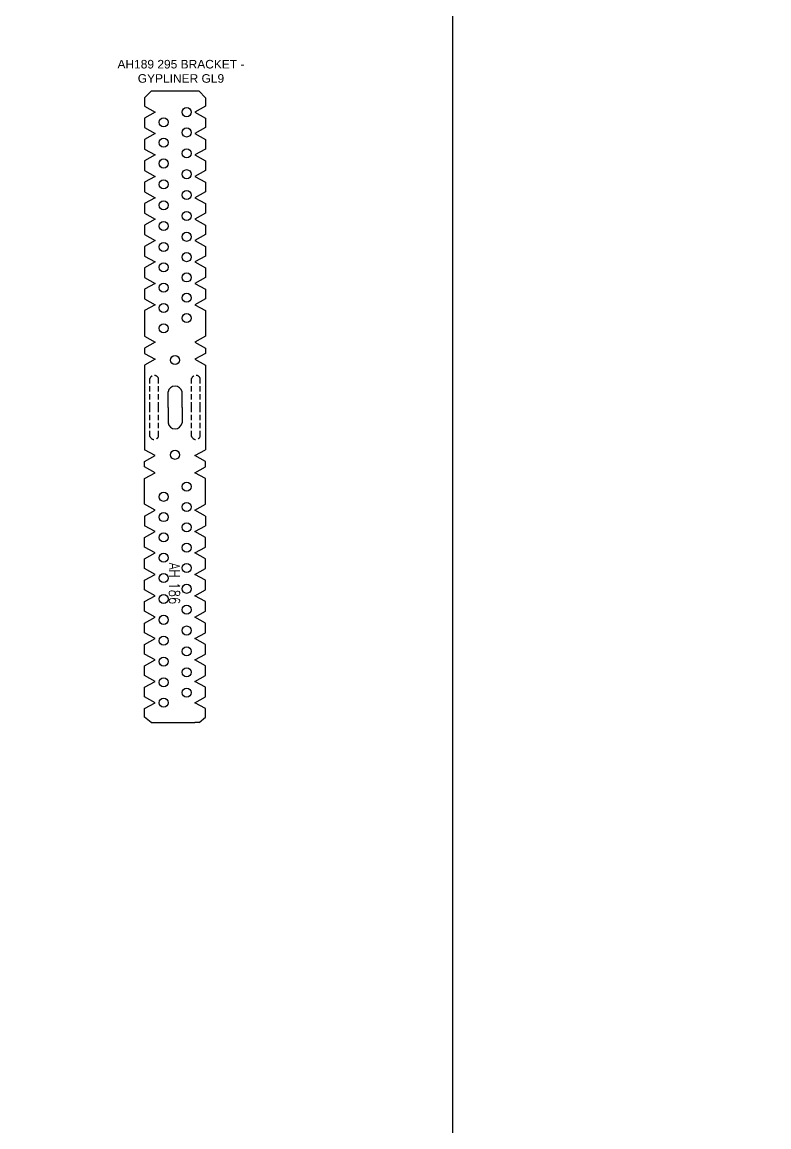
# Model space of a CAD drawing. Header units: millimetres. Extents: x 0 to 23312, y -3206 to 11448.
# Drawn here: x 6831 to 7180, y -2690 to -2174 of the extents above; entities that cross this region are included whole.
import ezdxf

# ---------------------------------------------------------------- set-up
doc = ezdxf.new("R2010")
doc.units = ezdxf.units.MM
doc.header["$LTSCALE"] = 10
doc.linetypes.add('HIDDEN', pattern=[0.375, 0.25, -0.125])
for name, color, linetype in [('09 - Ironmongery', 251, 'Continuous'), ('40 - Detail Outline', 142, 'Continuous'), ('41 - Detail', 7, 'Continuous')]:
    doc.layers.add(name, color=color, linetype=linetype)
doc.styles.add('1-2', font='romans.shx', dxfattribs={"width": 0.8, "height": 4})

msp = doc.modelspace()

# ---------------------------------------------------------------- linework, layer by layer
at = {"layer": '40 - Detail Outline', "color": 3, "ltscale": 2}
for points in [[(7032.382, -1990.844), (6286.594, -1990.844), (6286.594, -3124.926), (7032.382, -3124.926)], [(7032.382, -1990.844), (7986.533, -1990.844), (7986.533, -3124.926), (7032.382, -3124.926)]]:
    msp.add_lwpolyline(points, close=True, dxfattribs=at)
at = {"layer": '41 - Detail', "color": 251}
for p, q in [((6891.347, -2206.086), (6888.347, -2209.086)), ((6888.347, -2209.086), (6888.347, -2213.086)), ((6913.847, -2206.086), (6891.347, -2206.086)), ((6913.847, -2206.086), (6916.847, -2209.086)), ((6916.847, -2209.086), (6916.847, -2213.086)), ((6888.347, -2213.086), (6893.347, -2215.836)), ((6916.847, -2213.086), (6911.847, -2215.836)), ((6893.347, -2215.836), (6888.347, -2218.586)), ((6888.347, -2218.586), (6888.347, -2223.086)), ((6911.847, -2215.836), (6916.847, -2218.586)), ((6916.847, -2218.586), (6916.847, -2223.086)), ((6888.347, -2223.086), (6893.347, -2225.836)), ((6916.847, -2223.086), (6911.847, -2225.836)), ((6893.347, -2225.836), (6888.347, -2228.586)), ((6888.347, -2228.586), (6888.347, -2233.086)), ((6911.847, -2225.836), (6916.847, -2228.586)), ((6916.847, -2228.586), (6916.847, -2233.086)), ((6888.347, -2233.086), (6893.347, -2235.836)), ((6916.847, -2233.086), (6911.847, -2235.836)), ((6893.347, -2235.836), (6888.347, -2238.586)), ((6888.347, -2238.586), (6888.347, -2243.086)), ((6911.847, -2235.836), (6916.847, -2238.586)), ((6916.847, -2238.586), (6916.847, -2243.086)), ((6888.347, -2243.086), (6893.347, -2245.836)), ((6893.347, -2245.836), (6888.347, -2248.586)), ((6916.847, -2243.086), (6911.847, -2245.836)), ((6911.847, -2245.836), (6916.847, -2248.586)), ((6888.347, -2248.586), (6888.347, -2253.086)), ((6916.847, -2248.586), (6916.847, -2253.086)), ((6888.347, -2253.086), (6893.347, -2255.836)), ((6893.347, -2255.836), (6888.347, -2258.586)), ((6916.847, -2253.086), (6911.847, -2255.836)), ((6911.847, -2255.836), (6916.847, -2258.586)), ((6888.347, -2258.586), (6888.347, -2263.086)), ((6916.847, -2258.586), (6916.847, -2263.086)), ((6888.347, -2263.086), (6893.347, -2265.836)), ((6893.347, -2265.836), (6888.347, -2268.586)), ((6916.847, -2263.086), (6911.847, -2265.836)), ((6911.847, -2265.836), (6916.847, -2268.586)), ((6888.347, -2268.586), (6888.347, -2273.086)), ((6916.847, -2268.586), (6916.847, -2273.086)), ((6888.347, -2273.086), (6893.347, -2275.836)), ((6893.347, -2275.836), (6888.347, -2278.586)), ((6916.847, -2273.086), (6911.847, -2275.836)), ((6911.847, -2275.836), (6916.847, -2278.586)), ((6888.347, -2278.586), (6888.347, -2283.086)), ((6916.847, -2278.586), (6916.847, -2283.086)), ((6888.347, -2283.086), (6893.347, -2285.836)), ((6893.347, -2285.836), (6888.347, -2288.586)), ((6916.847, -2283.086), (6911.847, -2285.836)), ((6911.847, -2285.836), (6916.847, -2288.586)), ((6888.347, -2288.586), (6888.347, -2293.086)), ((6916.847, -2288.586), (6916.847, -2293.086)), ((6888.347, -2293.086), (6893.347, -2295.836)), ((6893.347, -2295.836), (6888.347, -2298.586)), ((6916.847, -2293.086), (6911.847, -2295.836)), ((6911.847, -2295.836), (6916.847, -2298.586)), ((6888.347, -2298.586), (6888.347, -2303.086)), ((6916.847, -2298.586), (6916.847, -2303.086)), ((6888.347, -2303.086), (6893.347, -2305.836)), ((6893.347, -2305.836), (6888.347, -2308.586)), ((6916.847, -2303.086), (6911.847, -2305.836)), ((6911.847, -2305.836), (6916.847, -2308.586)), ((6888.347, -2308.586), (6888.347, -2320.586)), ((6916.847, -2308.586), (6916.847, -2320.586)), ((6888.347, -2320.586), (6893.347, -2323.336)), ((6916.847, -2320.586), (6911.847, -2323.336)), ((6893.347, -2323.336), (6888.347, -2326.086)), ((6888.347, -2326.086), (6888.347, -2328.586)), ((6911.847, -2323.336), (6916.847, -2326.086)), ((6916.847, -2326.086), (6916.847, -2328.586)), ((6888.347, -2328.586), (6893.347, -2331.336)), ((6893.347, -2331.336), (6888.347, -2334.086)), ((6916.847, -2328.586), (6911.847, -2331.336)), ((6911.847, -2331.336), (6916.847, -2334.086)), ((6888.347, -2334.086), (6888.347, -2373.586)), ((6916.847, -2334.086), (6916.847, -2373.586)), ((6899.347, -2353.836), (6899.347, -2346.586)), ((6905.847, -2353.836), (6905.847, -2346.586)), ((6899.347, -2353.836), (6899.347, -2361.086)), ((6905.847, -2353.836), (6905.847, -2361.086)), ((6893.347, -2376.336), (6888.347, -2373.586)), ((6911.847, -2376.336), (6916.847, -2373.586)), ((6888.347, -2379.086), (6893.347, -2376.336)), ((6888.347, -2381.586), (6888.347, -2379.086)), ((6916.847, -2379.086), (6911.847, -2376.336)), ((6916.847, -2381.586), (6916.847, -2379.086)), ((6893.347, -2384.336), (6888.347, -2381.586)), ((6888.347, -2387.086), (6893.347, -2384.336)), ((6911.847, -2384.336), (6916.847, -2381.586)), ((6916.847, -2387.086), (6911.847, -2384.336)), ((6888.347, -2399.086), (6888.347, -2387.086)), ((6916.847, -2399.086), (6916.847, -2387.086)), ((6893.347, -2401.836), (6888.347, -2399.086)), ((6911.847, -2401.836), (6916.847, -2399.086)), ((6888.347, -2404.586), (6893.347, -2401.836)), ((6888.347, -2404.586), (6888.347, -2409.086)), ((6916.847, -2404.586), (6911.847, -2401.836)), ((6916.847, -2404.586), (6916.847, -2409.086)), ((6893.347, -2411.836), (6888.347, -2409.086)), ((6911.847, -2411.836), (6916.847, -2409.086)), ((6888.347, -2414.586), (6893.347, -2411.836)), ((6888.347, -2419.086), (6888.347, -2414.586)), ((6916.847, -2414.586), (6911.847, -2411.836)), ((6916.847, -2419.086), (6916.847, -2414.586)), ((6893.347, -2421.836), (6888.347, -2419.086)), ((6911.847, -2421.836), (6916.847, -2419.086)), ((6888.347, -2424.586), (6893.347, -2421.836)), ((6888.347, -2429.086), (6888.347, -2424.586)), ((6916.847, -2424.586), (6911.847, -2421.836)), ((6916.847, -2429.086), (6916.847, -2424.586)), ((6893.347, -2431.836), (6888.347, -2429.086)), ((6911.847, -2431.836), (6916.847, -2429.086)), ((6888.347, -2434.586), (6893.347, -2431.836)), ((6888.347, -2439.086), (6888.347, -2434.586)), ((6916.847, -2434.586), (6911.847, -2431.836)), ((6916.847, -2439.086), (6916.847, -2434.586)), ((6893.347, -2441.836), (6888.347, -2439.086)), ((6888.347, -2444.586), (6893.347, -2441.836)), ((6911.847, -2441.836), (6916.847, -2439.086)), ((6916.847, -2444.586), (6911.847, -2441.836)), ((6888.347, -2449.086), (6888.347, -2444.586)), ((6916.847, -2449.086), (6916.847, -2444.586)), ((6893.347, -2451.836), (6888.347, -2449.086)), ((6888.347, -2454.586), (6893.347, -2451.836)), ((6911.847, -2451.836), (6916.847, -2449.086)), ((6916.847, -2454.586), (6911.847, -2451.836)), ((6888.347, -2459.086), (6888.347, -2454.586)), ((6916.847, -2459.086), (6916.847, -2454.586)), ((6893.347, -2461.836), (6888.347, -2459.086)), ((6888.347, -2464.586), (6893.347, -2461.836)), ((6911.847, -2461.836), (6916.847, -2459.086)), ((6916.847, -2464.586), (6911.847, -2461.836)), ((6888.347, -2469.086), (6888.347, -2464.586)), ((6916.847, -2469.086), (6916.847, -2464.586)), ((6893.347, -2471.836), (6888.347, -2469.086)), ((6888.347, -2474.586), (6893.347, -2471.836)), ((6911.847, -2471.836), (6916.847, -2469.086)), ((6916.847, -2474.586), (6911.847, -2471.836)), ((6888.347, -2479.086), (6888.347, -2474.586)), ((6916.847, -2479.086), (6916.847, -2474.586)), ((6893.347, -2481.836), (6888.347, -2479.086)), ((6888.347, -2484.586), (6893.347, -2481.836)), ((6911.847, -2481.836), (6916.847, -2479.086)), ((6916.847, -2484.586), (6911.847, -2481.836)), ((6888.347, -2489.086), (6888.347, -2484.586)), ((6916.847, -2489.086), (6916.847, -2484.586)), ((6893.347, -2491.836), (6888.347, -2489.086)), ((6888.347, -2494.586), (6893.347, -2491.836)), ((6911.847, -2491.836), (6916.847, -2489.086)), ((6916.847, -2494.586), (6911.847, -2491.836)), ((6888.347, -2498.586), (6888.347, -2494.586)), ((6891.347, -2501.086), (6888.347, -2498.586)), ((6913.847, -2501.086), (6916.847, -2498.586)), ((6916.847, -2498.586), (6916.847, -2494.586)), ((6891.347, -2501.086), (6911.847, -2501.086)), ((6913.847, -2501.086), (6911.847, -2501.086))]:
    msp.add_line(p, q, dxfattribs=at)
at = {"layer": '41 - Detail', "color": 251, "linetype": 'HIDDEN'}
for p, q in [((6890.847, -2353.836), (6890.847, -2340.336)), ((6894.847, -2353.836), (6894.847, -2340.336)), ((6910.347, -2353.836), (6910.347, -2340.336)), ((6914.347, -2353.836), (6914.347, -2340.336)), ((6890.847, -2367.336), (6890.847, -2353.836)), ((6894.847, -2367.336), (6894.847, -2353.836)), ((6910.347, -2367.336), (6910.347, -2353.836)), ((6914.347, -2367.336), (6914.347, -2353.836))]:
    msp.add_line(p, q, dxfattribs=at)
at = {"layer": '41 - Detail', "color": 251}
for centre in [(6907.972, -2215.836), (6897.222, -2220.586), (6907.972, -2225.336), (6897.222, -2230.086), (6907.972, -2235.086), (6897.222, -2239.836), (6907.972, -2244.836), (6897.222, -2249.586), (6907.972, -2254.586), (6897.222, -2259.336), (6907.972, -2264.336), (6907.972, -2264.336), (6897.222, -2269.086), (6897.222, -2269.086), (6897.222, -2278.836), (6907.972, -2274.086), (6907.972, -2283.586), (6897.222, -2288.336), (6907.972, -2293.086), (6897.222, -2297.836), (6907.972, -2302.586), (6897.222, -2307.336), (6907.972, -2312.086), (6897.222, -2316.836), (6902.597, -2331.711), (6902.597, -2375.961), (6907.972, -2390.836), (6897.222, -2395.586), (6907.972, -2400.336), (6897.222, -2405.086), (6907.972, -2409.836), (6897.222, -2414.586), (6907.972, -2419.336), (6897.222, -2424.086), (6897.222, -2433.586), (6907.972, -2428.836), (6907.972, -2438.586), (6907.972, -2438.586), (6897.222, -2443.336), (6897.222, -2443.336), (6907.972, -2448.336), (6897.222, -2453.086), (6907.972, -2458.086), (6897.222, -2462.836), (6907.972, -2467.836), (6897.222, -2472.586), (6907.972, -2477.586), (6897.222, -2482.336), (6907.972, -2487.086), (6897.222, -2491.836)]:
    msp.add_circle(centre, 2.125, dxfattribs=at)
at = {"layer": '41 - Detail', "color": 251, "linetype": 'HIDDEN'}
for centre, start, end in [((6892.847, -2340.92), 16.2602, 163.7398), ((6912.347, -2340.92), 16.2602, 163.7398), ((6892.847, -2366.753), 196.2602, 343.7398), ((6912.347, -2366.753), 196.2602, 343.7398)]:
    msp.add_arc(centre, 2.083, start, end, dxfattribs=at)
at = {"layer": '41 - Detail', "color": 251}
for centre, start, end in [((6902.597, -2347.132), 9.52728, 170.47272), ((6902.597, -2360.541), 189.52728, 350.47272)]:
    msp.add_arc(centre, 3.295, start, end, dxfattribs=at)

# ---------------------------------------------------------------- texts
at = {"layer": '09 - Ironmongery', "color": 3, "ltscale": 10, "insert": (6872.057, -2191.425), "char_height": 4, "width": 66.56699, "attachment_point": 1, "style": '1-2'}
msp.add_mtext('\\pxqc;{\\fArial|b0|i0|c0|p34;\\W1;AH189 295 BRACKET - GYPLINER GL9}', dxfattribs=at)
at = {"layer": '41 - Detail', "color": 251, "linetype": 'HIDDEN', "insert": (6904.8, -2426.465), "char_height": 5, "width": 26.28578, "attachment_point": 1, "rotation": 270, "style": '1-2'}
msp.add_mtext('AH{\\H0.8x; }186', dxfattribs=at)

doc.saveas('drawing.dxf')
